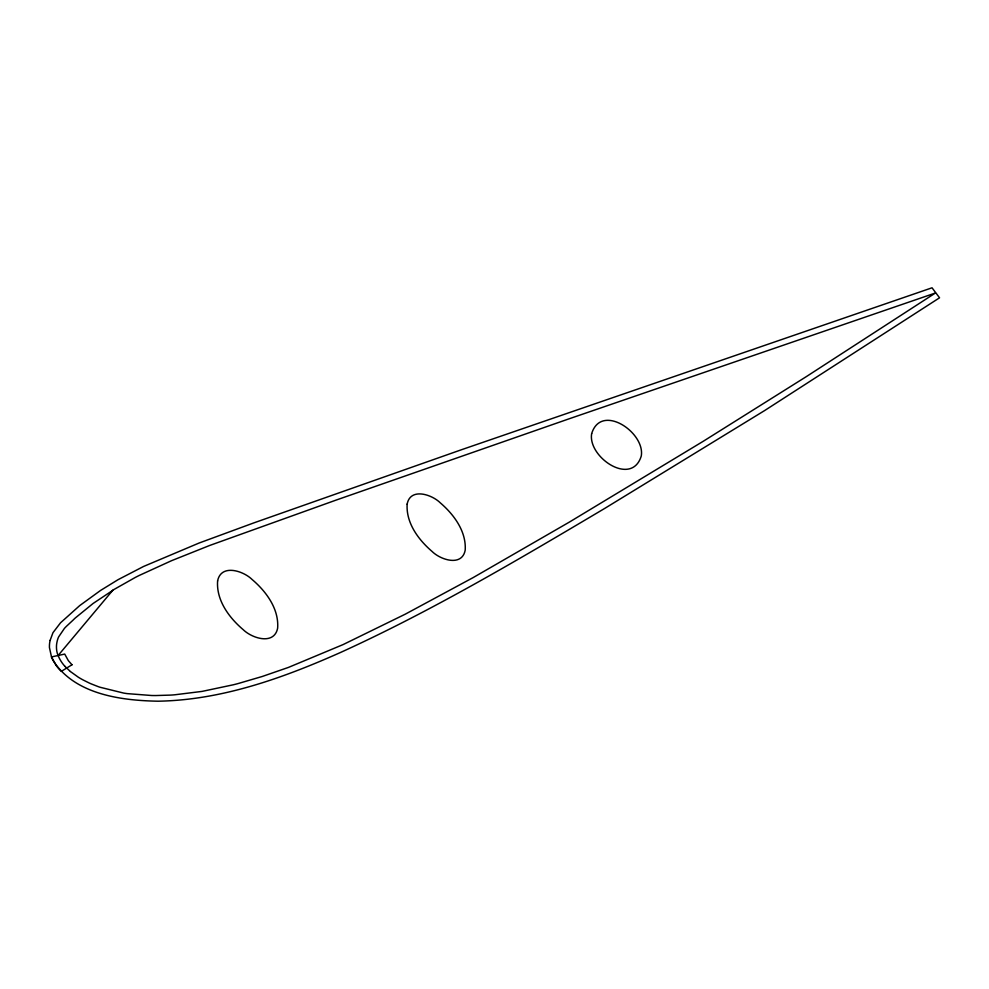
<?xml version="1.0" encoding="UTF-8"?>
<svg xmlns="http://www.w3.org/2000/svg" width="989" height="989" viewBox="0 0 989 989"><rect width="100%" height="100%" fill="white"/><g stroke="black" fill="none" stroke-linecap="round" stroke-linejoin="round"><path stroke-width="1.48" d="M64.965 666.388A41.439 32.835 11.2 0 1 58.128 655.497L112.944 590.074L135.196 577.502A203.623 161.331 11.2 0 1 139.239 575.45L171.493 560.714L209.544 545.52L336.037 500.113L568.403 419.052L935.446 292.991L806.27 376.661L703.216 441.304L569.454 522.044L473.051 577.65L405.206 614.206L343.084 644.593L288.442 667.414L262.27 676.476L238.905 683.325A137.446 108.901 11.2 0 1 233.206 684.808L202.028 691.41L174.793 694.785A74.719 59.204 11.2 0 1 169.96 695.119L156.015 695.539A106.973 84.757 11.2 0 1 151.564 695.502L127.247 693.623A89.01 70.528 11.2 0 1 123.613 693.066L100 687.244A51.651 40.92 11.2 0 1 97.491 686.354L91.396 683.955A51.168 40.537 11.2 0 1 88.689 682.744L83.385 680.098A60.44 47.88 11.2 0 1 78.267 677.168L70.454 671.568M113.03 590.198L93.065 603.488L75.3 617.977A67.709 53.653 11.2 0 0 73.174 620.029L67.623 625.209A54.247 42.972 11.2 0 0 66.288 626.457A58.512 46.359 11.2 0 0 64.446 628.374L58.66 636.867A28.1 22.265 11.2 0 0 57.856 638.832L57.449 640.13A49.969 39.585 11.2 0 0 56.868 642.689L56.657 643.938A34.664 27.469 11.2 0 0 56.472 646.373A40.734 32.278 11.2 0 0 56.571 649.291L56.694 650.403A28.508 22.586 11.2 0 0 57.399 653.556A36.741 29.114 11.2 0 0 57.906 655.027M70.281 671.432L64.99 666.376M591.657 433.652C587.565 457.128 631.724 487.12 641.268 456.028C645.347 432.539 601.188 402.56 591.657 433.652M407.147 504.118C405.923 522.946 418.471 539.809 432.131 551.503C440.587 559.885 461.987 566.944 465.201 550.181C466.425 531.353 453.877 514.478 440.229 502.795C431.76 494.413 410.361 487.354 407.147 504.118M217.605 580.926C216.171 600.311 229.127 617.729 243.232 629.696C252.084 638.362 274.176 645.458 277.637 628.188C279.071 608.804 266.103 591.385 252.01 579.418C243.146 570.74 221.066 563.656 217.605 580.926M50.093 640.452L49.858 641.589A42.762 33.873 11.2 0 0 49.45 647.634L51.552 657.153A47.472 37.607 11.2 0 0 53.134 660.528C74.707 694.513 121.326 700.558 158.129 701.201C221.783 700.088 282.879 678.095 340.426 652.517C431.884 610.942 518.434 559.589 604.736 508.408L764.596 410.583L939.55 297.8L932.034 287.799L461.64 449.674L253.852 522.884L199.135 543.01L143.59 566.45L118.062 579.678L100.507 590.482L79.689 605.614L60.552 622.773L52.973 632.688L50.093 640.452M71.987 664.769L61.318 671.383L58.907 668.873A39.733 31.475 11.2 0 1 56.101 665.374L51.465 656.931L64.718 654.075L68.34 660.652L71.987 664.769"/></g></svg>
